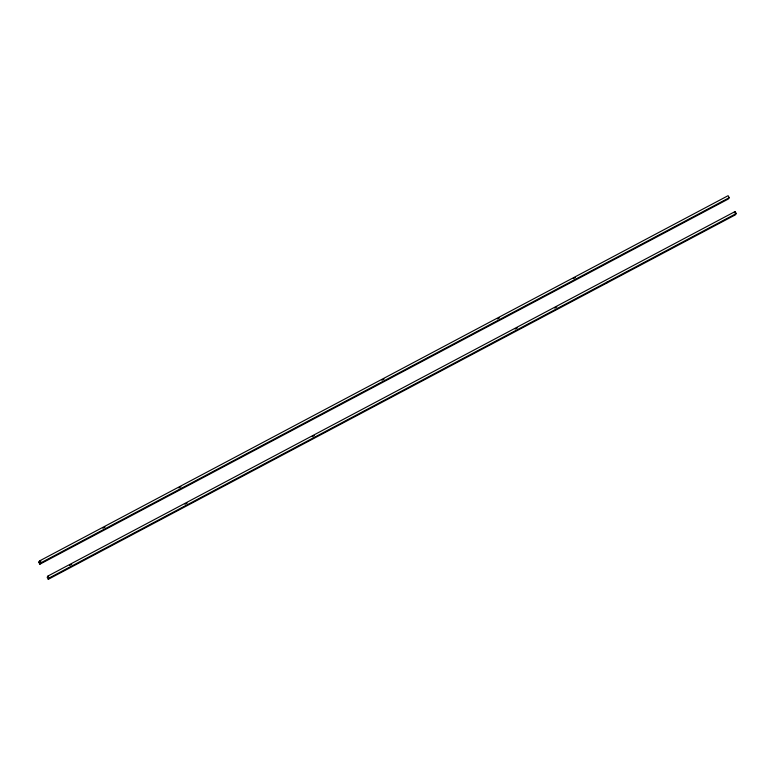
<?xml version="1.0" encoding="UTF-8"?>
<svg xmlns="http://www.w3.org/2000/svg" width="775" height="775" viewBox="0 0 775 775"><rect width="100%" height="100%" fill="white"/><g stroke="black" fill="none" stroke-linecap="round" stroke-linejoin="round"><path stroke-width="1.16" d="M38.75 562.204L39.651 560.868L728.113 195.688L729.236 197.683L728.326 199.02L39.864 564.21L38.75 562.204L40.891 561.071M39.864 564.21L40.765 562.873L729.236 197.683M48.06 575.98L47.159 577.317L48.273 579.312L735.349 214.869L736.25 213.532L735.136 211.527L48.06 575.98L49.174 577.985L48.273 579.312M606.525 283.204L607.426 281.868M734.235 212.863L735.136 211.527M102.891 528.182L105.032 527.048M178.792 487.921L180.933 486.787M381.91 380.176L384.051 379.043M497.366 318.932L499.507 317.798M573.277 278.671L575.408 277.537M69.595 565.411L71.736 564.278M185.002 504.196L187.143 503.062M312.16 436.751L314.292 435.618M515.181 329.055L517.322 327.922M554.716 308.082L556.857 306.948M49.174 577.985L736.25 213.532M39.651 560.868L40.765 562.873"/></g></svg>
